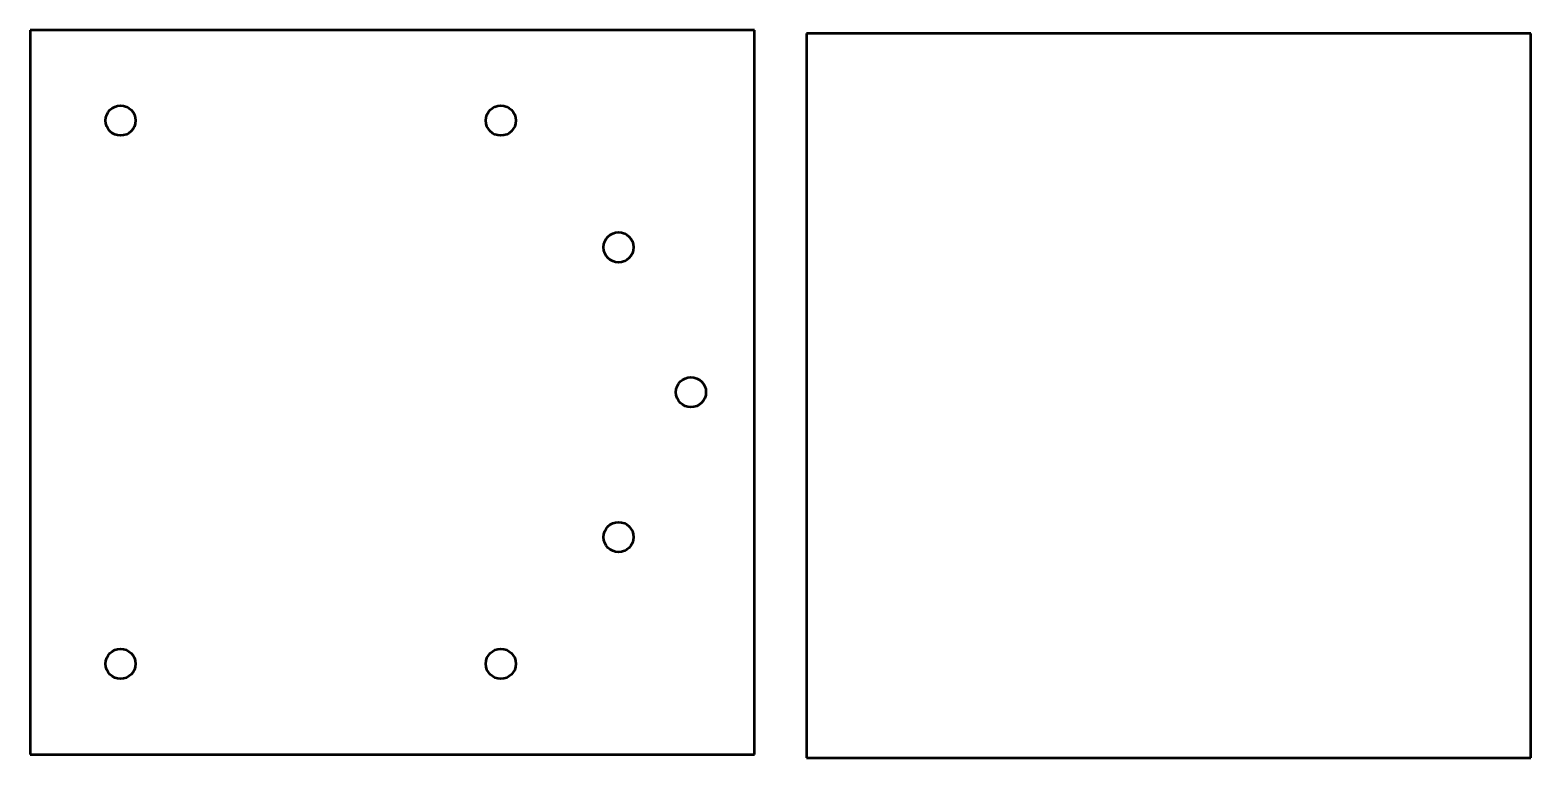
# Model space of a CAD drawing. Header units: millimetres. Extents: x 4 to 419, y 95 to 296.
import ezdxf

# ---------------------------------------------------------------- set-up
doc = ezdxf.new("R2010")
doc.units = ezdxf.units.MM
doc.layers.add('Visible (ISO)', color=7, linetype='Continuous', lineweight=50)

msp = doc.modelspace()

# ---------------------------------------------------------------- linework, layer by layer
at = {"layer": 'Visible (ISO)'}
for p, q in [((4.1, 295.87), (4.1, 95.87)), ((204.1, 295.87), (4.1, 295.87)), ((204.1, 95.87), (204.1, 295.87)), ((218.55, 294.88), (218.55, 94.88)), ((418.55, 294.88), (218.55, 294.88)), ((418.55, 94.88), (418.55, 294.88)), ((4.1, 95.87), (204.1, 95.87)), ((218.55, 94.88), (418.55, 94.88))]:
    msp.add_line(p, q, dxfattribs=at)
for centre in [(29.1, 270.87), (134.1, 270.87), (166.6, 235.87), (186.6, 195.87), (166.6, 155.87), (29.1, 120.87), (134.1, 120.87)]:
    msp.add_circle(centre, 4.15, dxfattribs=at)

doc.saveas('drawing.dxf')
